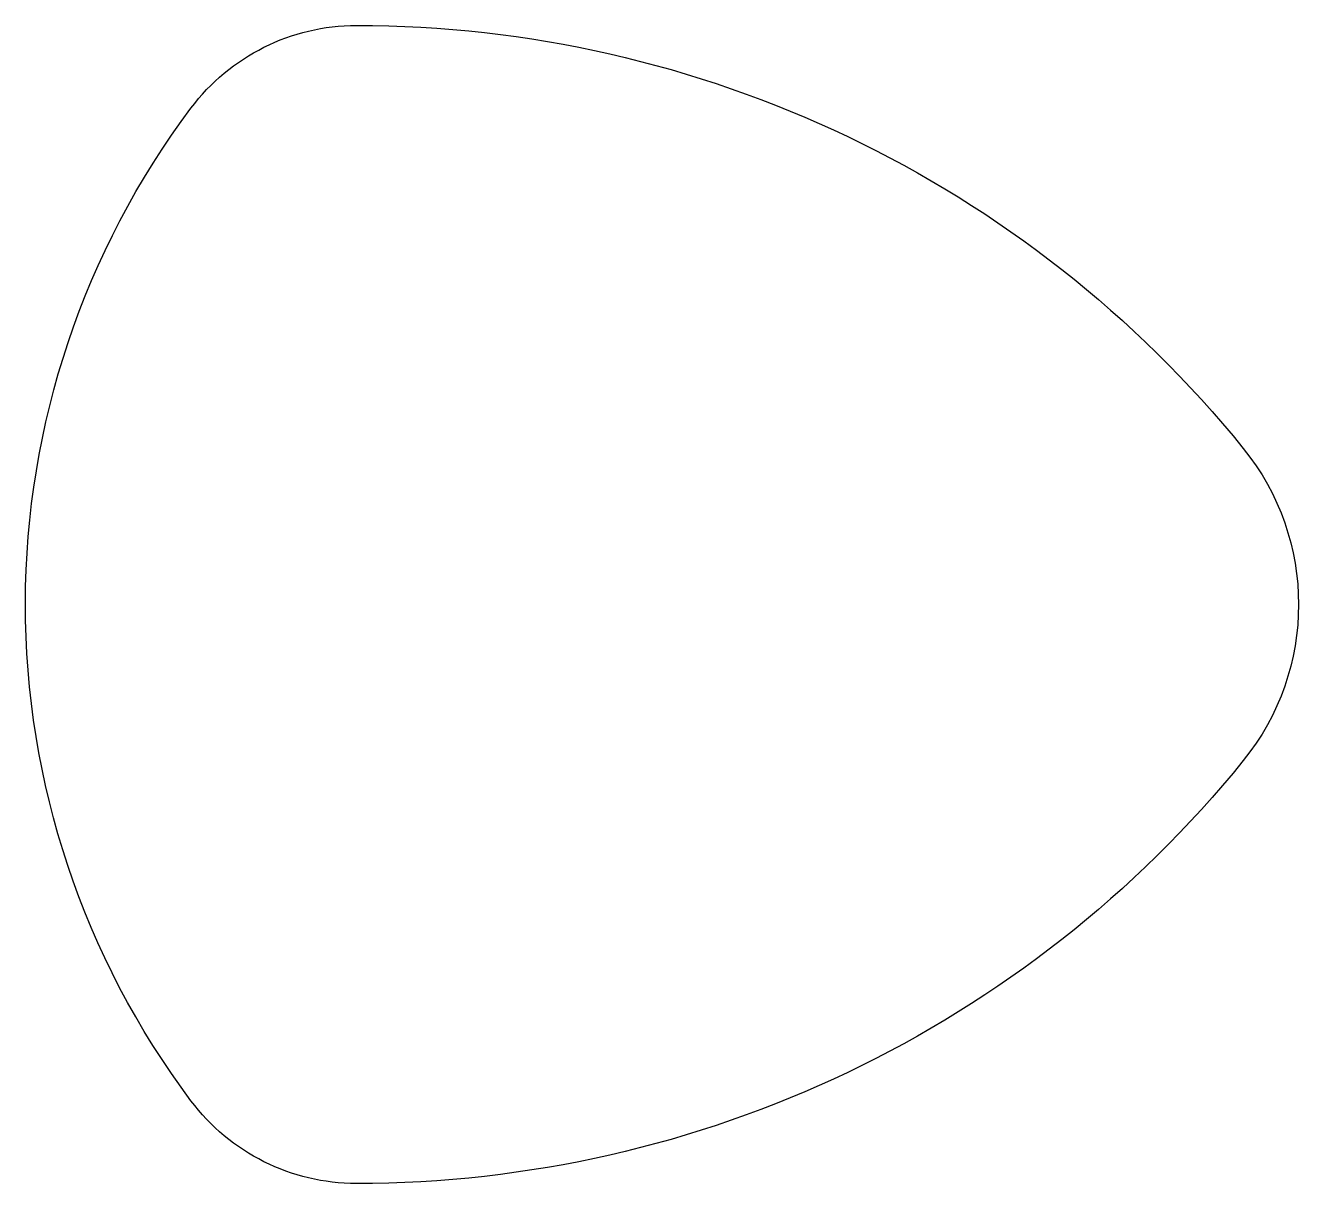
# Model space of a CAD drawing. Header units: millimetres. Extents: x -0.1 to 76.8, y -35.1 to 34.9.
import ezdxf

# ---------------------------------------------------------------- set-up
doc = ezdxf.new("R2010")
doc.units = ezdxf.units.MM
doc.layers.get('0').update_dxf_attribs({"linetype": 'CONTINUOUS'})

msp = doc.modelspace()

# ---------------------------------------------------------------- linework, layer by layer
msp.add_lwpolyline([(19.929, -35.071, -0.236068), (9.929, -30.071, -0.162644), (-0.071, 0, -0.161911), (9.929, 29.929, -0.236068), (19.929, 34.929, -0.226338), (73.506, 9.366, -0.353987), (73.506, -9.509, -0.226338)], format="xyb", close=True)

doc.saveas('drawing.dxf')
